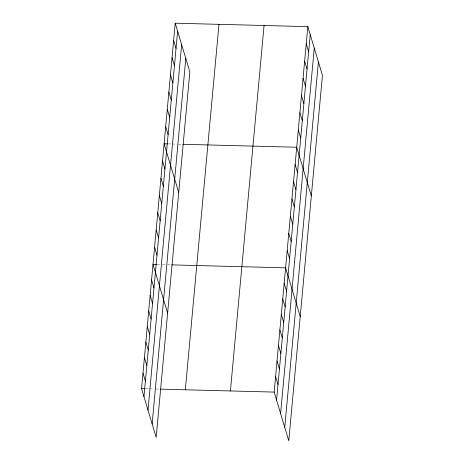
<?xml version="1.0" encoding="UTF-8"?>
<svg xmlns="http://www.w3.org/2000/svg" width="464" height="464" viewBox="0 0 464 464"><rect width="100%" height="100%" fill="white"/><g stroke="black" fill="none" stroke-linecap="round" stroke-linejoin="round"><path stroke-width="0.35" stroke-dasharray="2.32 1.74" d="M168.281 143.904L176.616 144.124M178.698 144.176L182.172 144.269M157.174 264.503L162.035 264.631M162.731 264.648L166.205 264.741M167.591 264.776L171.065 264.863M145.731 388.757L154.065 388.971M156.148 389.029L159.622 389.116"/><path stroke-width="0.7" d="M175.218 23.2L189.834 71.914L156.177 437.361L141.566 388.646L175.218 23.2L307.823 26.639L322.434 75.354L288.782 440.8L274.166 392.086L307.823 26.639M143.968 396.65L177.619 31.204M147.993 410.083L181.65 44.637M152.146 423.928L185.803 58.476M185.322 389.783L218.979 24.337M230.405 390.955L264.062 25.503M276.567 400.09L310.225 34.643M280.598 413.528L314.256 48.076M284.751 427.367L318.408 61.921M167.585 143.886L164.111 143.799L178.727 192.508M182.868 144.287L296.716 147.239L311.327 195.947M156.478 264.486L153.01 264.399L167.62 313.107M171.761 264.88L285.609 267.838L300.225 316.547M141.566 388.646L145.035 388.739M160.318 389.134L274.166 392.086M306.234 43.871L308.635 51.869M304.651 61.097L307.052 69.101M303.062 78.323L305.463 86.327M301.472 95.555L303.874 103.559M299.889 112.781L302.29 120.785M298.3 130.007L300.701 138.011M295.127 164.465L297.528 172.469M293.544 181.697L295.945 189.701M291.955 198.923L294.356 206.927M290.371 216.149L292.772 224.153M288.782 233.38L291.183 241.384M287.193 250.606L289.594 258.61M284.177 283.365L286.578 291.369M282.75 298.897L285.151 306.901M281.317 314.43L283.719 322.434M279.885 329.962L282.286 337.966M278.458 345.494L280.859 353.498M277.025 361.027L279.427 369.031M275.593 376.559L278 384.563M173.635 40.426L176.036 48.43M172.045 57.658L174.447 65.662M170.462 74.884L172.863 82.888M168.873 92.116L171.274 100.12M167.289 109.342L169.691 117.346M165.7 126.568L168.101 134.572M162.528 161.025L164.929 169.029M160.938 178.257L163.34 186.255M159.355 195.483L161.756 203.487M157.766 212.709L160.167 220.713M156.182 229.941L158.584 237.945M154.593 247.167L156.994 255.171M151.577 279.925L153.978 287.929M150.145 295.458L152.546 303.462M148.718 310.99L151.119 318.994M147.285 326.523L149.686 334.527M145.853 342.055L148.254 350.059M144.426 357.587L146.827 365.591M142.993 373.114L145.394 381.118"/></g></svg>
